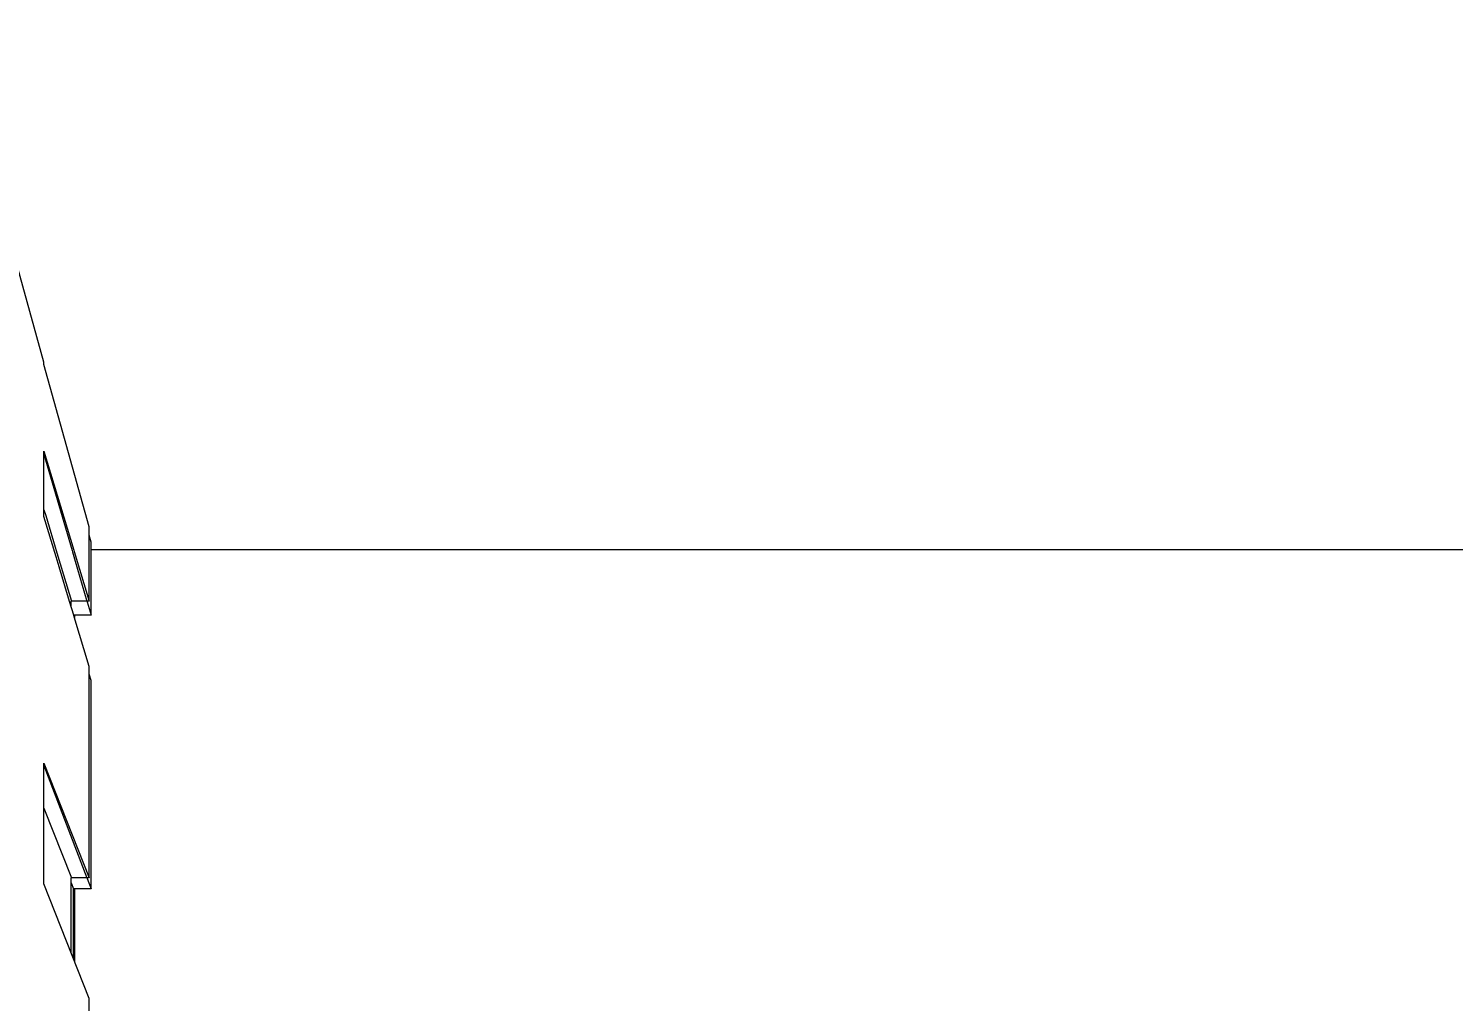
# Model space of a CAD drawing. Header units: millimetres. Extents: x 1573 to 2177, y 1587 to 1932.
# Drawn here: x 1936.37767 to 1936.41261, y 1917.97619 to 1918.00004 of the extents above; entities that cross this region are included whole.
import ezdxf

# ---------------------------------------------------------------- set-up
doc = ezdxf.new("R2010")
doc.units = ezdxf.units.MM
doc.header["$LTSCALE"] = 0.03
doc.layers.add('Prumadas_T', color=2, linetype='Continuous')
doc.layers.add('TigreCad', color=2, linetype='Continuous', lineweight=13)
doc.styles.add('CELIO_COTA', font='technic_.ttf', dxfattribs={"width": 0.85})

# ---------------------------------------------------------------- blocks, each defined once
blk = doc.blocks.new('27958028s')
at = {"layer": 'TigreCad', "linetype": 'Continuous'}
for p, q in [((27.366, 25.639), (26.861, 27.451)), ((27.366, 25.601), (27.366, 25.638)), ((28.104, 22.95), (27.366, 25.601)), ((27.366, 23.119), (27.366, 24.186)), ((27.366, 24.186), (27.853, 22.57)), ((27.366, 24.135), (27.826, 22.562)), ((27.366, 23.226), (27.394, 23.132)), ((27.565, 22.459), (27.366, 23.119)), ((27.394, 23.132), (27.449, 22.95)), ((27.449, 22.95), (27.594, 22.467)), ((28.104, 21.736), (28.104, 22.95)), ((28.135, 22.698), (28.104, 22.814)), ((28.135, 21.504), (28.135, 22.698)), ((27.615, 22.293), (27.565, 22.459)), ((27.594, 22.467), (27.815, 21.736)), ((27.826, 22.562), (27.833, 22.538)), ((27.833, 22.538), (27.877, 22.386)), ((27.853, 22.57), (27.86, 22.547)), ((27.86, 22.547), (28.104, 21.736)), ((27.877, 22.386), (28.068, 21.736)), ((52.317, 22.574), (28.135, 22.574)), ((52.317, 22.574), (28.135, 22.574)), ((27.785, 21.729), (27.615, 22.293)), ((27.852, 21.505), (27.785, 21.729)), ((27.808, 21.651), (27.808, 21.736)), ((28.104, 21.736), (27.815, 21.736)), ((28.068, 21.736), (28.07, 21.726)), ((28.07, 21.726), (28.135, 21.504)), ((28.135, 21.504), (27.847, 21.504)), ((27.861, 21.476), (27.852, 21.505)), ((28.104, 20.669), (27.861, 21.476)), ((27.864, 21.504), (27.864, 21.466)), ((27.864, 21.504), (27.864, 21.466)), ((28.104, 17.213), (28.104, 20.669)), ((28.135, 20.437), (28.104, 20.544)), ((28.135, 17.035), (28.135, 20.437)), ((27.366, 17.118), (27.366, 19.088)), ((27.366, 19.088), (28.104, 17.213)), ((27.366, 19.049), (28.068, 17.213)), ((27.366, 18.353), (27.815, 17.213)), ((28.104, 15.242), (27.366, 17.118)), ((27.808, 15.993), (27.808, 17.213)), ((27.808, 17.135), (27.847, 17.035)), ((28.104, 17.213), (27.815, 17.213)), ((27.847, 15.896), (27.847, 17.035)), ((28.135, 17.035), (27.847, 17.035)), ((27.864, 17.035), (27.864, 15.852)), ((27.864, 17.035), (27.864, 15.852)), ((28.068, 17.213), (28.072, 17.201)), ((28.072, 17.201), (28.135, 17.035)), ((28.104, 10.07), (28.104, 15.242))]:
    blk.add_line(p, q, dxfattribs=at)

msp = doc.modelspace()

# ---------------------------------------------------------------- block references
at = {"layer": 'TigreCad', "xscale": 0.00149994, "yscale": 0.00149994, "zscale": 0.00149994}
msp.add_blockref('27958028s', (1936.337002, 1917.953404), dxfattribs=at)

# ---------------------------------------------------------------- texts
at = {"layer": 'Prumadas_T', "style": 'CELIO_COTA', "width": 0.85}
msp.add_text('registro', height=0.1965521, rotation=0, dxfattribs=at).set_placement((1936.007283, 1918.020644))

doc.saveas('drawing.dxf')
